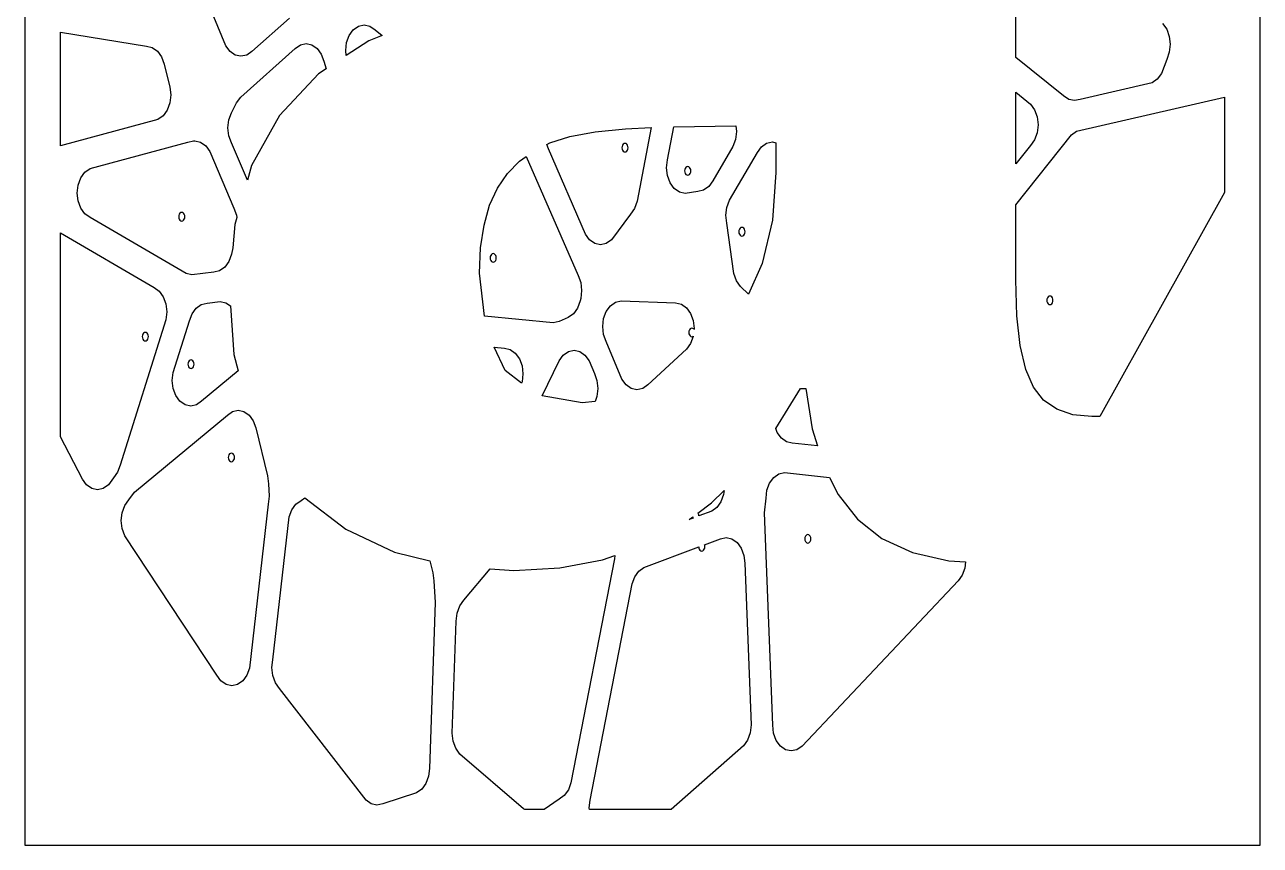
# Model space of a CAD drawing. Header units: metres. Extents: x 5 to 4553, y 5 to 890.
# Drawn here: x 2284 to 2804, y 5 to 350 of the extents above; entities that cross this region are included whole.
import ezdxf

# ---------------------------------------------------------------- set-up
doc = ezdxf.new("R2010")
doc.units = ezdxf.units.M

msp = doc.modelspace()

# ---------------------------------------------------------------- linework, layer by layer
for p, q in [((2284, 890), (2284, 5)), ((2804, 5), (2804, 890)), ((2701.14, 336.545), (2701.14, 383.777)), ((2368.7, 341.451), (2357.94, 367.51)), ((2395.38, 353.103), (2379.6, 339.062)), ((2422.3, 348.185), (2424.48, 349.719)), ((2424.48, 349.719), (2426.89, 350.247)), ((2426.89, 350.247), (2429.3, 349.719)), ((2429.3, 349.719), (2431.47, 348.185)), ((2762.89, 350.788), (2764.61, 348.398)), ((2299, 347.167), (2335.27, 341.217)), ((2299, 299.376), (2299, 347.167)), ((2428.77, 343.508), (2419.33, 337.327)), ((2419.47, 342.785), (2420.58, 345.796)), ((2420.58, 345.796), (2422.3, 348.185)), ((2434.39, 345.697), (2428.77, 343.508)), ((2431.47, 348.185), (2434.39, 345.697)), ((2764.61, 348.398), (2765.72, 345.388)), ((2765.72, 345.388), (2766.1, 342.05)), ((2335.27, 341.217), (2337.69, 340.689)), ((2337.69, 340.689), (2339.86, 339.155)), ((2339.86, 339.155), (2341.59, 336.766)), ((2370.43, 339.062), (2368.7, 341.451)), ((2372.6, 337.528), (2370.43, 339.062)), ((2374.89, 319.85), (2397.87, 340.305)), ((2379.6, 339.062), (2377.42, 337.528)), ((2397.87, 340.305), (2400.05, 341.839)), ((2400.05, 341.839), (2402.46, 342.368)), ((2402.46, 342.368), (2404.87, 341.839)), ((2404.87, 341.839), (2407.04, 340.305)), ((2407.04, 340.305), (2408.77, 337.916)), ((2419.09, 339.447), (2419.47, 342.785)), ((2419.33, 337.327), (2419.09, 339.447)), ((2765.72, 338.713), (2764.61, 335.702)), ((2766.1, 342.05), (2765.72, 338.713)), ((2341.59, 336.766), (2342.69, 333.755)), ((2342.69, 333.755), (2345.06, 324.069)), ((2375.01, 336.999), (2372.6, 337.528)), ((2377.42, 337.528), (2375.01, 336.999)), ((2408.77, 337.916), (2409.88, 334.905)), ((2409.88, 334.905), (2410.85, 331.767)), ((2721.25, 320.429), (2701.14, 336.545)), ((2764.61, 335.702), (2762.37, 329.719)), ((2407.66, 329.681), (2391.23, 312.147)), ((2410.85, 331.767), (2407.66, 329.681)), ((2762.37, 329.719), (2760.64, 327.329)), ((2345.06, 324.069), (2345.44, 320.732)), ((2758.47, 325.795), (2728.24, 318.895)), ((2760.64, 327.329), (2758.47, 325.795)), ((2345.06, 317.394), (2343.95, 314.383)), ((2345.44, 320.732), (2345.06, 317.394)), ((2371.02, 313.237), (2373.16, 317.46)), ((2373.16, 317.46), (2374.89, 319.85)), ((2701.14, 321.852), (2707.28, 316.934)), ((2701.14, 291.712), (2701.14, 321.852)), ((2723.42, 318.895), (2721.25, 320.429)), ((2725.83, 318.366), (2723.42, 318.895)), ((2728.24, 318.895), (2725.83, 318.366)), ((2726.68, 305.52), (2789, 319.747)), ((2789, 319.747), (2789, 279.693)), ((2343.95, 314.383), (2342.23, 311.994)), ((2369.92, 310.226), (2371.02, 313.237)), ((2391.23, 312.147), (2379.49, 290.997)), ((2707.28, 316.934), (2709, 314.545)), ((2709, 314.545), (2710.11, 311.534)), ((2340.05, 310.46), (2299, 299.376)), ((2342.23, 311.994), (2340.05, 310.46)), ((2369.54, 306.889), (2369.92, 310.226)), ((2369.92, 303.551), (2369.54, 306.889)), ((2536.91, 306.531), (2547.71, 307.022)), ((2547.71, 307.022), (2541.72, 276.038)), ((2554.53, 293.468), (2557.2, 307.294)), ((2557.2, 307.294), (2583.29, 307.684)), ((2583.29, 307.684), (2583.55, 305.379)), ((2710.11, 311.534), (2710.49, 308.197)), ((2710.49, 308.197), (2710.11, 304.859)), ((2371.02, 300.541), (2369.92, 303.551)), ((2505.07, 300.566), (2513.46, 303.206)), ((2513.46, 303.206), (2524.07, 305.194)), ((2524.07, 305.194), (2536.91, 306.531)), ((2583.17, 302.041), (2582.06, 299.031)), ((2583.55, 305.379), (2583.17, 302.041)), ((2701.14, 274.478), (2724.51, 303.986)), ((2709, 301.849), (2707.28, 299.459)), ((2710.11, 304.859), (2709, 301.849)), ((2724.51, 303.986), (2726.68, 305.52)), ((2311.51, 289.753), (2352.64, 300.858)), ((2352.64, 300.858), (2355.05, 301.387)), ((2355.05, 301.387), (2355.6, 301.386)), ((2355.6, 301.386), (2358.01, 300.857)), ((2358.01, 300.857), (2360.19, 299.323)), ((2360.19, 299.323), (2361.91, 296.934)), ((2361.91, 296.934), (2372.07, 273.158)), ((2377.74, 284.833), (2371.02, 300.541)), ((2503.7, 299.882), (2505.07, 300.566)), ((2504.38, 298.039), (2503.7, 299.882)), ((2520, 262.19), (2504.38, 298.039)), ((2535.42, 299.105), (2535.35, 298.549)), ((2535.35, 298.549), (2535.42, 297.993)), ((2535.6, 299.607), (2535.42, 299.105)), ((2535.42, 297.993), (2535.6, 297.491)), ((2535.89, 300.005), (2535.6, 299.607)), ((2535.6, 297.491), (2535.89, 297.093)), ((2536.25, 300.261), (2535.89, 300.005)), ((2535.89, 297.093), (2536.25, 296.837)), ((2536.65, 300.349), (2536.25, 300.261)), ((2536.25, 296.837), (2536.65, 296.749)), ((2537.06, 300.261), (2536.65, 300.349)), ((2536.65, 296.749), (2537.06, 296.837)), ((2537.42, 300.005), (2537.06, 300.261)), ((2537.06, 296.837), (2537.42, 297.093)), ((2537.71, 299.607), (2537.42, 300.005)), ((2537.42, 297.093), (2537.71, 297.491)), ((2537.89, 299.105), (2537.71, 299.607)), ((2537.71, 297.491), (2537.89, 297.993)), ((2537.96, 298.549), (2537.89, 299.105)), ((2537.89, 297.993), (2537.96, 298.549)), ((2582.06, 299.031), (2573.61, 284.588)), ((2580.59, 276.457), (2592.34, 296.525)), ((2592.34, 296.525), (2594.06, 298.914)), ((2594.06, 298.914), (2596.24, 300.448)), ((2596.24, 300.448), (2598.65, 300.977)), ((2598.65, 300.977), (2600.14, 300.65)), ((2600.14, 300.65), (2600.14, 288.166)), ((2707.28, 299.459), (2701.14, 291.712)), ((2487.18, 287.627), (2492.26, 292.839)), ((2492.26, 292.839), (2495.06, 294.864)), ((2495.06, 294.864), (2516.87, 244.828)), ((2554.15, 290.13), (2554.53, 293.468)), ((2307.61, 285.83), (2309.33, 288.219)), ((2309.33, 288.219), (2311.51, 289.753)), ((2379.49, 290.997), (2377.74, 284.833)), ((2482.96, 281.516), (2487.18, 287.627)), ((2554.53, 286.793), (2554.15, 290.13)), ((2555.64, 283.782), (2554.53, 286.793)), ((2561.81, 289.335), (2561.74, 288.779)), ((2561.74, 288.779), (2561.81, 288.223)), ((2561.99, 289.837), (2561.81, 289.335)), ((2561.81, 288.223), (2561.99, 287.721)), ((2562.28, 290.235), (2561.99, 289.837)), ((2561.99, 287.721), (2562.28, 287.323)), ((2562.64, 290.491), (2562.28, 290.235)), ((2562.28, 287.323), (2562.64, 287.067)), ((2563.04, 290.579), (2562.64, 290.491)), ((2562.64, 287.067), (2563.04, 286.979)), ((2563.44, 290.491), (2563.04, 290.579)), ((2563.04, 286.979), (2563.44, 287.067)), ((2563.81, 290.235), (2563.44, 290.491)), ((2563.44, 287.067), (2563.81, 287.323)), ((2564.09, 289.837), (2563.81, 290.235)), ((2563.81, 287.323), (2564.09, 287.721)), ((2564.28, 289.335), (2564.09, 289.837)), ((2564.09, 287.721), (2564.28, 288.223)), ((2564.34, 288.779), (2564.28, 289.335)), ((2564.28, 288.223), (2564.34, 288.779)), ((2600.14, 288.166), (2598.68, 268.049)), ((2306.12, 279.482), (2306.5, 282.819)), ((2306.5, 282.819), (2307.61, 285.83)), ((2479.66, 274.361), (2482.96, 281.516)), ((2557.37, 281.393), (2555.64, 283.782)), ((2559.54, 279.859), (2557.37, 281.393)), ((2571.88, 282.199), (2569.71, 280.665)), ((2573.61, 284.588), (2571.88, 282.199)), ((2306.5, 276.145), (2306.12, 279.482)), ((2307.61, 273.134), (2306.5, 276.145)), ((2541.72, 276.038), (2540.62, 273.027)), ((2561.95, 279.33), (2559.54, 279.859)), ((2567.3, 280.136), (2561.95, 279.33)), ((2569.71, 280.665), (2567.3, 280.136)), ((2579.48, 273.446), (2580.59, 276.457)), ((2789, 279.693), (2736.51, 185.447)), ((2309.33, 270.744), (2307.61, 273.134)), ((2311.51, 269.21), (2309.33, 270.744)), ((2349.06, 270.56), (2348.88, 270.058)), ((2349.35, 270.958), (2349.06, 270.56)), ((2349.71, 271.214), (2349.35, 270.958)), ((2350.12, 271.302), (2349.71, 271.214)), ((2350.52, 271.214), (2350.12, 271.302)), ((2350.88, 270.958), (2350.52, 271.214)), ((2351.17, 270.56), (2350.88, 270.958)), ((2351.35, 270.058), (2351.17, 270.56)), ((2372.07, 273.158), (2373.18, 270.147)), ((2477.3, 266.016), (2479.66, 274.361)), ((2538.89, 270.638), (2530.89, 259.801)), ((2540.62, 273.027), (2538.89, 270.638)), ((2579.1, 270.109), (2579.48, 273.446)), ((2701.14, 242.877), (2701.14, 274.478)), ((2351.9, 245.632), (2311.51, 269.21)), ((2348.88, 270.058), (2348.82, 269.502)), ((2348.82, 269.502), (2348.88, 268.945)), ((2348.88, 268.945), (2349.06, 268.444)), ((2349.06, 268.444), (2349.35, 268.045)), ((2349.35, 268.045), (2349.71, 267.79)), ((2349.71, 267.79), (2350.12, 267.702)), ((2350.12, 267.702), (2350.52, 267.79)), ((2350.52, 267.79), (2350.88, 268.045)), ((2350.88, 268.045), (2351.17, 268.444)), ((2351.17, 268.444), (2351.35, 268.945)), ((2351.42, 269.502), (2351.35, 270.058)), ((2351.35, 268.945), (2351.42, 269.502)), ((2372.45, 266.229), (2371.63, 256.348)), ((2373.29, 269.193), (2372.45, 266.229)), ((2373.18, 270.147), (2373.29, 269.193)), ((2475.89, 256.48), (2477.3, 266.016)), ((2579.48, 266.772), (2579.1, 270.109)), ((2582.42, 245.567), (2579.48, 266.772)), ((2598.68, 268.049), (2594.3, 249.751)), ((2299, 176.839), (2299, 262.752)), ((2299, 262.752), (2338.42, 239.74)), ((2521.72, 259.801), (2520, 262.19)), ((2584.61, 263.743), (2584.55, 263.187)), ((2584.55, 263.187), (2584.61, 262.631)), ((2584.79, 264.245), (2584.61, 263.743)), ((2584.61, 262.631), (2584.79, 262.129)), ((2585.08, 264.643), (2584.79, 264.245)), ((2584.79, 262.129), (2585.08, 261.731)), ((2585.44, 264.899), (2585.08, 264.643)), ((2585.08, 261.731), (2585.44, 261.475)), ((2585.85, 264.987), (2585.44, 264.899)), ((2585.44, 261.475), (2585.85, 261.387)), ((2586.25, 264.899), (2585.85, 264.987)), ((2585.85, 261.387), (2586.25, 261.475)), ((2586.61, 264.643), (2586.25, 264.899)), ((2586.25, 261.475), (2586.61, 261.731)), ((2586.9, 264.245), (2586.61, 264.643)), ((2586.61, 261.731), (2586.9, 262.129)), ((2587.08, 263.743), (2586.9, 264.245)), ((2586.9, 262.129), (2587.08, 262.631)), ((2587.15, 263.187), (2587.08, 263.743)), ((2587.08, 262.631), (2587.15, 263.187)), ((2371.63, 256.348), (2371.05, 253.684)), ((2475.42, 245.753), (2475.89, 256.48)), ((2523.9, 258.267), (2521.72, 259.801)), ((2526.31, 257.738), (2523.9, 258.267)), ((2528.72, 258.267), (2526.31, 257.738)), ((2530.89, 259.801), (2528.72, 258.267)), ((2369.94, 250.674), (2368.22, 248.284)), ((2371.05, 253.684), (2369.94, 250.674)), ((2479.92, 252.743), (2479.86, 252.186)), ((2479.86, 252.186), (2479.92, 251.63)), ((2480.11, 253.244), (2479.92, 252.743)), ((2479.92, 251.63), (2480.11, 251.128)), ((2480.4, 253.643), (2480.11, 253.244)), ((2480.11, 251.128), (2480.4, 250.73)), ((2480.76, 253.898), (2480.4, 253.643)), ((2480.4, 250.73), (2480.76, 250.474)), ((2481.16, 253.986), (2480.76, 253.898)), ((2480.76, 250.474), (2481.16, 250.386)), ((2481.56, 253.898), (2481.16, 253.986)), ((2481.16, 250.386), (2481.56, 250.474)), ((2481.92, 253.643), (2481.56, 253.898)), ((2481.56, 250.474), (2481.92, 250.73)), ((2482.21, 253.244), (2481.92, 253.643)), ((2481.92, 250.73), (2482.21, 251.128)), ((2482.4, 252.743), (2482.21, 253.244)), ((2482.21, 251.128), (2482.4, 251.63)), ((2482.46, 252.186), (2482.4, 252.743)), ((2482.4, 251.63), (2482.46, 252.186)), ((2594.3, 249.751), (2588.63, 236.952)), ((2354.31, 245.103), (2351.9, 245.632)), ((2363.63, 246.222), (2354.31, 245.103)), ((2366.04, 246.75), (2363.63, 246.222)), ((2368.22, 248.284), (2366.04, 246.75)), ((2477.46, 227.632), (2475.42, 245.753)), ((2516.87, 244.828), (2517.98, 241.817)), ((2583.53, 242.556), (2582.42, 245.567)), ((2338.42, 239.74), (2340.6, 238.206)), ((2517.98, 241.817), (2518.36, 238.48)), ((2585.26, 240.167), (2583.53, 242.556)), ((2588.63, 236.952), (2585.26, 240.167)), ((2701.6, 227.792), (2701.14, 242.877)), ((2340.6, 238.206), (2342.32, 235.817)), ((2342.32, 235.817), (2343.43, 232.806)), ((2517.77, 234.066), (2516.66, 231.055)), ((2517.98, 235.143), (2517.77, 234.066)), ((2518.36, 238.48), (2517.98, 235.143)), ((2532.66, 233.557), (2535.07, 234.085)), ((2535.07, 234.085), (2557.95, 233.248)), ((2714.22, 234.873), (2714.16, 234.317)), ((2714.16, 234.317), (2714.22, 233.761)), ((2714.41, 235.375), (2714.22, 234.873)), ((2714.7, 235.773), (2714.41, 235.375)), ((2715.06, 236.029), (2714.7, 235.773)), ((2715.46, 236.117), (2715.06, 236.029)), ((2715.86, 236.029), (2715.46, 236.117)), ((2716.22, 235.773), (2715.86, 236.029)), ((2716.51, 235.375), (2716.22, 235.773)), ((2716.7, 234.873), (2716.51, 235.375)), ((2716.76, 234.317), (2716.7, 234.873)), ((2716.7, 233.761), (2716.76, 234.317)), ((2343.43, 232.806), (2343.81, 229.469)), ((2343.81, 229.469), (2343.43, 226.131)), ((2354.41, 228.692), (2356.13, 231.081)), ((2356.13, 231.081), (2358.31, 232.615)), ((2358.31, 232.615), (2360.72, 233.144)), ((2360.72, 233.144), (2366.29, 233.813)), ((2366.29, 233.813), (2368.7, 233.284)), ((2368.7, 233.284), (2370.54, 231.988)), ((2370.54, 231.988), (2372.08, 211.55)), ((2516.66, 231.055), (2514.93, 228.666)), ((2527.65, 226.623), (2528.76, 229.633)), ((2528.76, 229.633), (2530.49, 232.023)), ((2530.49, 232.023), (2532.66, 233.557)), ((2557.95, 233.248), (2560.36, 232.72)), ((2560.36, 232.72), (2562.54, 231.186)), ((2562.54, 231.186), (2564.26, 228.796)), ((2714.22, 233.761), (2714.41, 233.259)), ((2714.41, 233.259), (2714.7, 232.861)), ((2714.7, 232.861), (2715.06, 232.605)), ((2715.06, 232.605), (2715.46, 232.517)), ((2715.46, 232.517), (2715.86, 232.605)), ((2715.86, 232.605), (2716.22, 232.861)), ((2716.22, 232.861), (2716.51, 233.259)), ((2716.51, 233.259), (2716.7, 233.761)), ((2343.43, 226.131), (2324.17, 164.968)), ((2346.45, 203.941), (2353.3, 225.681)), ((2353.3, 225.681), (2354.41, 228.692)), ((2506.46, 224.87), (2477.46, 227.632)), ((2508.87, 225.399), (2506.46, 224.87)), ((2512.76, 227.132), (2508.87, 225.399)), ((2514.93, 228.666), (2512.76, 227.132)), ((2527.27, 223.285), (2527.65, 226.623)), ((2564.26, 228.796), (2565.37, 225.786)), ((2565.37, 225.786), (2565.75, 222.448)), ((2702.98, 215.245), (2701.6, 227.792)), ((2333.52, 219.61), (2333.46, 219.053)), ((2333.46, 219.053), (2333.52, 218.497)), ((2333.7, 220.111), (2333.52, 219.61)), ((2333.52, 218.497), (2333.7, 217.995)), ((2333.99, 220.51), (2333.7, 220.111)), ((2334.35, 220.765), (2333.99, 220.51)), ((2334.76, 220.853), (2334.35, 220.765)), ((2335.16, 220.765), (2334.76, 220.853)), ((2335.52, 220.51), (2335.16, 220.765)), ((2335.81, 220.111), (2335.52, 220.51)), ((2335.99, 219.61), (2335.81, 220.111)), ((2335.81, 217.995), (2335.99, 218.497)), ((2336.06, 219.053), (2335.99, 219.61)), ((2335.99, 218.497), (2336.06, 219.053)), ((2527.65, 219.948), (2527.27, 223.285)), ((2528.76, 216.937), (2527.65, 219.948)), ((2563.54, 221.365), (2563.47, 220.809)), ((2563.47, 220.809), (2563.54, 220.252)), ((2563.72, 221.867), (2563.54, 221.365)), ((2563.54, 220.252), (2563.72, 219.751)), ((2564.01, 222.265), (2563.72, 221.867)), ((2563.72, 219.751), (2564.01, 219.352)), ((2564.37, 222.521), (2564.01, 222.265)), ((2564.01, 219.352), (2564.37, 219.097)), ((2565.37, 219.111), (2564.26, 216.1)), ((2564.77, 222.609), (2564.37, 222.521)), ((2564.37, 219.097), (2564.77, 219.009)), ((2565.17, 222.521), (2564.77, 222.609)), ((2564.77, 219.009), (2565.17, 219.097)), ((2565.54, 222.265), (2565.17, 222.521)), ((2565.17, 219.097), (2565.39, 219.248)), ((2565.39, 219.248), (2565.37, 219.111)), ((2565.71, 222.029), (2565.54, 222.265)), ((2565.75, 222.448), (2565.71, 222.029)), ((2333.7, 217.995), (2333.99, 217.597)), ((2333.99, 217.597), (2334.35, 217.341)), ((2334.35, 217.341), (2334.76, 217.253)), ((2334.76, 217.253), (2335.16, 217.341)), ((2335.16, 217.341), (2335.52, 217.597)), ((2335.52, 217.597), (2335.81, 217.995)), ((2486.2, 204.777), (2481.56, 214.56)), ((2481.56, 214.56), (2485.87, 214.151)), ((2485.87, 214.151), (2488.28, 213.622)), ((2488.28, 213.622), (2490.45, 212.088)), ((2512.79, 212.826), (2515.2, 213.354)), ((2515.2, 213.354), (2517.61, 212.826)), ((2535.37, 201.139), (2528.76, 216.937)), ((2562.54, 213.711), (2546.26, 198.75)), ((2564.26, 216.1), (2562.54, 213.711)), ((2705.29, 205.237), (2702.98, 215.245)), ((2352.95, 208.494), (2352.76, 207.992)), ((2353.24, 208.892), (2352.95, 208.494)), ((2353.6, 209.148), (2353.24, 208.892)), ((2354, 209.236), (2353.6, 209.148)), ((2354.4, 209.148), (2354, 209.236)), ((2354.76, 208.892), (2354.4, 209.148)), ((2355.05, 208.494), (2354.76, 208.892)), ((2355.24, 207.992), (2355.05, 208.494)), ((2372.08, 211.55), (2373.84, 204.647)), ((2490.45, 212.088), (2492.18, 209.699)), ((2492.18, 209.699), (2493.29, 206.688)), ((2501.77, 194.155), (2508.89, 208.903)), ((2508.89, 208.903), (2510.61, 211.292)), ((2510.61, 211.292), (2512.79, 212.826)), ((2517.61, 212.826), (2519.78, 211.292)), ((2519.78, 211.292), (2521.51, 208.903)), ((2521.51, 208.903), (2523.73, 203.585)), ((2346.07, 200.604), (2346.45, 203.941)), ((2352.76, 207.992), (2352.7, 207.436)), ((2352.7, 207.436), (2352.76, 206.879)), ((2352.76, 206.879), (2352.95, 206.378)), ((2352.95, 206.378), (2353.24, 205.979)), ((2353.24, 205.979), (2353.6, 205.724)), ((2353.6, 205.724), (2354, 205.636)), ((2354, 205.636), (2354.4, 205.724)), ((2354.4, 205.724), (2354.76, 205.979)), ((2354.76, 205.979), (2355.05, 206.378)), ((2355.05, 206.378), (2355.24, 206.879)), ((2355.3, 207.436), (2355.24, 207.992)), ((2355.24, 206.879), (2355.3, 207.436)), ((2373.84, 204.647), (2358.46, 191.866)), ((2493.11, 199.526), (2486.2, 204.777)), ((2493.29, 206.688), (2493.67, 203.351)), ((2493.67, 203.351), (2493.29, 200.013)), ((2523.73, 203.585), (2524.84, 200.575)), ((2708.51, 197.767), (2705.29, 205.237)), ((2346.45, 197.266), (2346.07, 200.604)), ((2493.29, 200.013), (2493.11, 199.526)), ((2524.84, 200.575), (2525.22, 197.237)), ((2537.09, 198.75), (2535.37, 201.139)), ((2539.27, 197.216), (2537.09, 198.75)), ((2546.26, 198.75), (2544.09, 197.216)), ((2712.81, 192.342), (2708.51, 197.767)), ((2347.56, 194.256), (2346.45, 197.266)), ((2349.29, 191.866), (2347.56, 194.256)), ((2518.55, 191.118), (2501.77, 194.155)), ((2524.84, 193.9), (2524.02, 191.681)), ((2525.22, 197.237), (2524.84, 193.9)), ((2541.68, 196.687), (2539.27, 197.216)), ((2544.09, 197.216), (2541.68, 196.687)), ((2600.11, 180.362), (2610.56, 197.228)), ((2610.56, 197.228), (2612.72, 197.228)), ((2612.72, 197.228), (2615.43, 180.177)), ((2351.46, 190.332), (2349.29, 191.866)), ((2353.87, 189.804), (2351.46, 190.332)), ((2356.28, 190.332), (2353.87, 189.804)), ((2358.46, 191.866), (2356.28, 190.332)), ((2369.28, 186.065), (2371.45, 187.599)), ((2371.45, 187.599), (2373.86, 188.128)), ((2373.86, 188.128), (2376.27, 187.599)), ((2376.27, 187.599), (2378.45, 186.065)), ((2524.02, 191.681), (2518.55, 191.118)), ((2718.35, 188.467), (2712.81, 192.342)), ((2725.12, 186.142), (2718.35, 188.467)), ((2330.16, 153.577), (2369.28, 186.065)), ((2378.45, 186.065), (2380.17, 183.676)), ((2380.17, 183.676), (2381.28, 180.665)), ((2733.13, 185.367), (2725.12, 186.142)), ((2736.51, 185.447), (2733.13, 185.367)), ((2308.35, 159.091), (2299, 176.839)), ((2381.28, 180.665), (2386.2, 160.482)), ((2600.72, 178.692), (2600.11, 180.362)), ((2602.45, 176.303), (2600.72, 178.692)), ((2615.43, 180.177), (2617.6, 173.042)), ((2604.62, 174.769), (2602.45, 176.303)), ((2607.03, 174.24), (2604.62, 174.769)), ((2617.6, 173.042), (2607.03, 174.24)), ((2369.75, 168.774), (2369.69, 168.217)), ((2369.69, 168.217), (2369.75, 167.661)), ((2369.94, 169.275), (2369.75, 168.774)), ((2369.75, 167.661), (2369.94, 167.159)), ((2370.23, 169.674), (2369.94, 169.275)), ((2369.94, 167.159), (2370.23, 166.761)), ((2370.59, 169.929), (2370.23, 169.674)), ((2370.23, 166.761), (2370.59, 166.506)), ((2370.99, 170.017), (2370.59, 169.929)), ((2370.59, 166.506), (2370.99, 166.417)), ((2371.39, 169.929), (2370.99, 170.017)), ((2370.99, 166.417), (2371.39, 166.506)), ((2371.75, 169.674), (2371.39, 169.929)), ((2371.39, 166.506), (2371.75, 166.761)), ((2372.04, 169.275), (2371.75, 169.674)), ((2371.75, 166.761), (2372.04, 167.159)), ((2372.23, 168.774), (2372.04, 169.275)), ((2372.04, 167.159), (2372.23, 167.661)), ((2372.29, 168.217), (2372.23, 168.774)), ((2372.23, 167.661), (2372.29, 168.217)), ((2323.07, 161.957), (2321.34, 159.568)), ((2324.17, 164.968), (2323.07, 161.957)), ((2599.21, 159.83), (2601.39, 161.364)), ((2601.39, 161.364), (2603.8, 161.892)), ((2603.8, 161.892), (2622.76, 159.744)), ((2310.07, 156.701), (2308.35, 159.091)), ((2312.25, 155.167), (2310.07, 156.701)), ((2319.24, 156.701), (2317.07, 155.167)), ((2321.34, 159.568), (2319.24, 156.701)), ((2386.2, 160.482), (2386.58, 157.145)), ((2386.58, 157.145), (2386.88, 151.913)), ((2596.38, 154.43), (2597.49, 157.44)), ((2597.49, 157.44), (2599.21, 159.83)), ((2622.76, 159.744), (2626.3, 152.68)), ((2314.66, 154.639), (2312.25, 155.167)), ((2317.07, 155.167), (2314.66, 154.639)), ((2327.79, 150.343), (2330.16, 153.577)), ((2386.88, 151.913), (2386.5, 148.575)), ((2400.29, 150.085), (2401.96, 151.225)), ((2401.96, 151.225), (2419.1, 137.955)), ((2573.06, 149.041), (2578.31, 154.273)), ((2578.12, 152.57), (2577.01, 149.559)), ((2578.31, 154.273), (2578.12, 152.57)), ((2595.34, 144.879), (2596, 151.092)), ((2596, 151.092), (2596.38, 154.43)), ((2626.3, 152.68), (2634.47, 142.234)), ((2324.96, 144.943), (2326.07, 147.954)), ((2326.07, 147.954), (2327.79, 150.343)), ((2386.5, 148.575), (2378.57, 79.5536)), ((2395.28, 143.151), (2396.39, 146.161)), ((2396.39, 146.161), (2398.11, 148.551)), ((2398.11, 148.551), (2400.29, 150.085)), ((2567.33, 144.805), (2573.06, 149.041)), ((2573.11, 145.636), (2567.72, 143.628)), ((2575.28, 147.17), (2573.11, 145.636)), ((2577.01, 149.559), (2575.28, 147.17)), ((2324.58, 141.606), (2324.96, 144.943)), ((2324.96, 138.268), (2324.58, 141.606)), ((2388.39, 83.1077), (2395.28, 143.151)), ((2563.71, 142.132), (2565.17, 143.211)), ((2565.29, 142.721), (2563.71, 142.132)), ((2565.17, 143.211), (2565.2, 142.968)), ((2565.2, 142.968), (2565.29, 142.721)), ((2567.49, 144.583), (2567.33, 144.805)), ((2567.67, 144.081), (2567.49, 144.583)), ((2567.72, 143.628), (2567.67, 144.081)), ((2598.81, 55.5061), (2595.34, 144.879)), ((2634.47, 142.234), (2644.79, 134.057)), ((2326.07, 135.258), (2324.96, 138.268)), ((2364.85, 76.543), (2326.07, 135.258)), ((2419.1, 137.955), (2439.56, 128.351)), ((2612.82, 135.408), (2612.53, 135.01)), ((2613.18, 135.664), (2612.82, 135.408)), ((2613.58, 135.752), (2613.18, 135.664)), ((2613.98, 135.664), (2613.58, 135.752)), ((2614.34, 135.408), (2613.98, 135.664)), ((2614.63, 135.01), (2614.34, 135.408)), ((2544.62, 121.939), (2567.65, 130.524)), ((2567.65, 130.524), (2567.71, 130.071)), ((2567.71, 130.071), (2567.89, 129.569)), ((2569.99, 129.569), (2570.18, 130.071)), ((2570.09, 131.431), (2576.82, 133.94)), ((2570.18, 131.183), (2570.09, 131.431)), ((2570.24, 130.627), (2570.18, 131.183)), ((2570.18, 130.071), (2570.24, 130.627)), ((2576.82, 133.94), (2579.23, 134.468)), ((2579.23, 134.468), (2581.64, 133.94)), ((2581.64, 133.94), (2583.81, 132.406)), ((2583.81, 132.406), (2585.54, 130.016)), ((2585.54, 130.016), (2586.65, 127.006)), ((2612.34, 134.508), (2612.28, 133.952)), ((2612.28, 133.952), (2612.34, 133.395)), ((2612.53, 135.01), (2612.34, 134.508)), ((2612.34, 133.395), (2612.53, 132.894)), ((2612.53, 132.894), (2612.82, 132.495)), ((2612.82, 132.495), (2613.18, 132.24)), ((2613.18, 132.24), (2613.58, 132.152)), ((2613.58, 132.152), (2613.98, 132.24)), ((2613.98, 132.24), (2614.34, 132.495)), ((2614.34, 132.495), (2614.63, 132.894)), ((2614.82, 134.508), (2614.63, 135.01)), ((2614.63, 132.894), (2614.82, 133.395)), ((2614.88, 133.952), (2614.82, 134.508)), ((2614.82, 133.395), (2614.88, 133.952)), ((2644.79, 134.057), (2657.61, 128.217)), ((2439.56, 128.351), (2454.44, 124.712)), ((2509.21, 121.791), (2527.22, 125.161)), ((2532.21, 125.484), (2513.9, 31.3397)), ((2527.22, 125.161), (2532.37, 126.904)), ((2532.37, 126.904), (2532.21, 125.484)), ((2567.89, 129.569), (2568.18, 129.171)), ((2568.18, 129.171), (2568.54, 128.915)), ((2568.54, 128.915), (2568.94, 128.827)), ((2568.94, 128.827), (2569.34, 128.915)), ((2569.34, 128.915), (2569.71, 129.171)), ((2569.71, 129.171), (2569.99, 129.569)), ((2586.65, 127.006), (2587.03, 123.668)), ((2657.61, 128.217), (2672.92, 124.712)), ((2454.44, 124.712), (2455.75, 119.67)), ((2455.75, 119.67), (2456.13, 116.333)), ((2468.8, 108.115), (2479.89, 121.381)), ((2479.89, 121.381), (2489.79, 120.668)), ((2489.79, 120.668), (2509.21, 121.791)), ((2540.72, 118.015), (2542.45, 120.405)), ((2542.45, 120.405), (2544.62, 121.939)), ((2587.03, 123.668), (2589.67, 55.6327)), ((2672.92, 124.712), (2679.96, 124.25)), ((2679.67, 121.641), (2678.56, 118.63)), ((2679.96, 124.25), (2679.67, 121.641)), ((2456.13, 116.333), (2456.73, 107.164)), ((2521.93, 24.052), (2539.61, 115.005)), ((2539.61, 115.005), (2540.72, 118.015)), ((2676.83, 116.241), (2611.2, 46.7688)), ((2678.56, 118.63), (2676.83, 116.241)), ((2456.73, 107.164), (2454.31, 37.3706)), ((2465.97, 102.715), (2467.08, 105.725)), ((2467.08, 105.725), (2468.8, 108.115)), ((2463.95, 52.1498), (2465.59, 99.3772)), ((2465.59, 99.3772), (2465.97, 102.715)), ((2378.57, 79.5536), (2377.47, 76.543)), ((2388.01, 79.7703), (2388.39, 83.1077)), ((2388.39, 76.4329), (2388.01, 79.7703)), ((2366.57, 74.1537), (2364.85, 76.543)), ((2368.75, 72.6196), (2366.57, 74.1537)), ((2375.74, 74.1537), (2373.57, 72.6196)), ((2377.47, 76.543), (2375.74, 74.1537)), ((2389.5, 73.4222), (2388.39, 76.4329)), ((2391.22, 71.0329), (2389.5, 73.4222)), ((2371.16, 72.091), (2368.75, 72.6196)), ((2373.57, 72.6196), (2371.16, 72.091)), ((2427.68, 23.9846), (2391.22, 71.0329)), ((2464.33, 48.8124), (2463.95, 52.1498)), ((2589.29, 52.2953), (2588.18, 49.2846)), ((2589.67, 55.6327), (2589.29, 52.2953)), ((2599.19, 52.1687), (2598.81, 55.5061)), ((2600.3, 49.1581), (2599.19, 52.1687)), ((2465.44, 45.8017), (2464.33, 48.8124)), ((2586.46, 46.8953), (2556.06, 20)), ((2588.18, 49.2846), (2586.46, 46.8953)), ((2602.03, 46.7688), (2600.3, 49.1581)), ((2467.17, 43.4124), (2465.44, 45.8017)), ((2493.95, 20.3907), (2467.17, 43.4124)), ((2604.2, 45.2347), (2602.03, 46.7688)), ((2606.61, 44.7061), (2604.2, 45.2347)), ((2609.02, 45.2347), (2606.61, 44.7061)), ((2611.2, 46.7688), (2609.02, 45.2347)), ((2454.31, 37.3706), (2453.93, 34.0332)), ((2453.93, 34.0332), (2452.82, 31.0225)), ((2513.9, 31.3397), (2512.79, 28.329)), ((2448.92, 27.0992), (2434.67, 22.4506)), ((2451.1, 28.6332), (2448.92, 27.0992)), ((2452.82, 31.0225), (2451.1, 28.6332)), ((2512.79, 28.329), (2511.07, 25.9397)), ((2429.85, 22.4506), (2427.68, 23.9846)), ((2432.26, 21.922), (2429.85, 22.4506)), ((2434.67, 22.4506), (2432.26, 21.922)), ((2508.89, 24.4056), (2502.58, 20)), ((2511.07, 25.9397), (2508.89, 24.4056)), ((2521.55, 20.7146), (2521.93, 24.052)), ((2494.5, 20), (2493.95, 20.3907)), ((2502.58, 20), (2494.5, 20)), ((2521.63, 20), (2521.55, 20.7146)), ((2556.06, 20), (2521.63, 20)), ((2284, 5), (2804, 5))]:
    msp.add_line(p, q)

doc.saveas('drawing.dxf')
